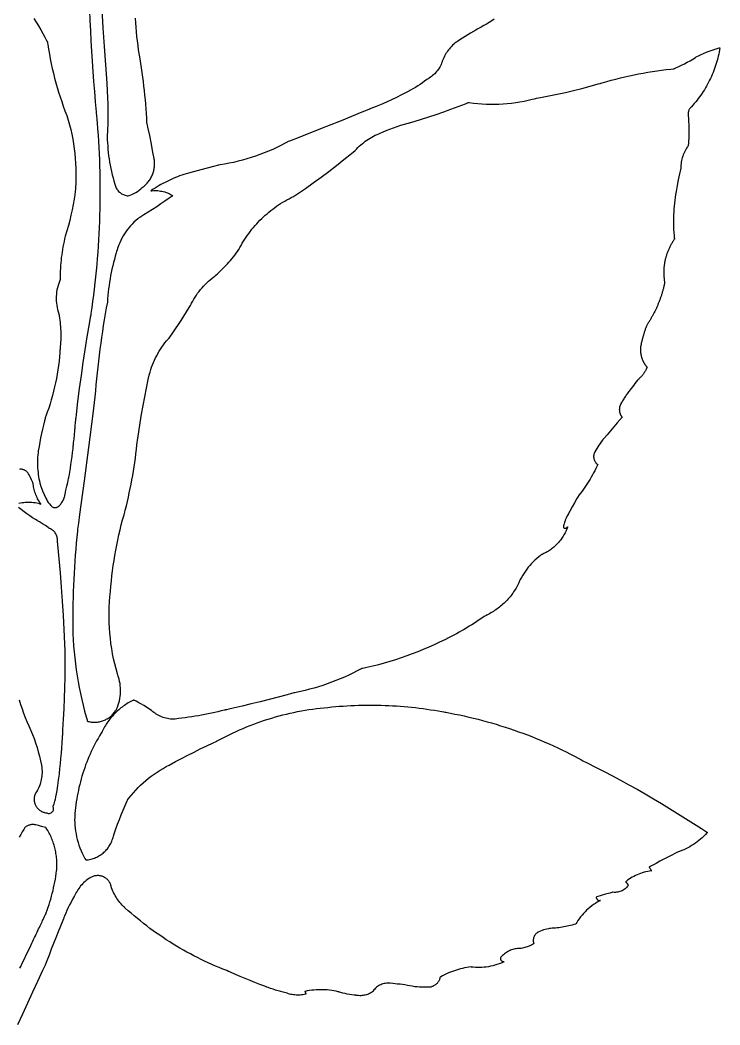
# Model space of a CAD drawing. Extents: x 0 to 908, y 0 to 337.
# Drawn here: x 346.86 to 376.97, y 244.62 to 287.85 of the extents above; entities that cross this region are included whole.
import ezdxf

# ---------------------------------------------------------------- set-up
doc = ezdxf.new("R2010")
doc.units = 0
doc.layers.add('_____1', color=18, linetype='CONTINUOUS')

msp = doc.modelspace()

# ---------------------------------------------------------------- linework, layer by layer
at = {"layer": '_____1'}
for points in [[(347.452, 287.919), (347.551, 287.76), (347.648, 287.6), (347.743, 287.437), (347.835, 287.274), (347.924, 287.109), (348.01, 286.942), (348.032, 286.9), (348.034, 286.895), (348.035, 286.894), (348.036, 286.891), (348.036, 286.885), (348.04, 286.859), (348.048, 286.806), (348.081, 286.597), (348.117, 286.389), (348.156, 286.181), (348.198, 285.974), (348.243, 285.768), (348.291, 285.562), (348.343, 285.358), (348.397, 285.153), (348.455, 284.95), (348.515, 284.748), (348.579, 284.547), (348.646, 284.346), (348.715, 284.147), (348.788, 283.948), (348.864, 283.751), (348.903, 283.652), (348.932, 283.551), (348.987, 283.348), (349.037, 283.143), (349.082, 282.937), (349.122, 282.731), (349.157, 282.523), (349.186, 282.315), (349.211, 282.107), (349.23, 281.898), (349.245, 281.688), (349.254, 281.478), (349.258, 281.268), (349.257, 281.057), (349.251, 280.847), (349.239, 280.637), (349.223, 280.427), (349.218, 280.374), (349.215, 280.348), (349.214, 280.335), (349.213, 280.329), (349.213, 280.325), (349.203, 280.267), (349.184, 280.152), (349.142, 279.921), (349.097, 279.691), (349.046, 279.462), (348.992, 279.234), (348.933, 279.007), (348.87, 278.781), (348.803, 278.557), (348.786, 278.501), (348.773, 278.444), (348.747, 278.329), (348.724, 278.215), (348.702, 278.1), (348.681, 277.985), (348.663, 277.869), (348.646, 277.754), (348.631, 277.638), (348.618, 277.522), (348.606, 277.405), (348.597, 277.289), (348.589, 277.172), (348.583, 277.055), (348.578, 276.939), (348.576, 276.822), (348.575, 276.705), (348.575, 276.675), (348.575, 276.668), (348.574, 276.662), (348.569, 276.651), (348.551, 276.606), (348.518, 276.517), (348.489, 276.426), (348.465, 276.334), (348.445, 276.241), (348.43, 276.147), (348.419, 276.054), (348.412, 275.959), (348.41, 275.865), (348.412, 275.77), (348.419, 275.676), (348.431, 275.582), (348.446, 275.488), (348.466, 275.395), (348.491, 275.303), (348.52, 275.212), (348.528, 275.189), (348.533, 275.166), (348.54, 275.12), (348.554, 275.027), (348.567, 274.934), (348.577, 274.841), (348.586, 274.748), (348.594, 274.655), (348.6, 274.561), (348.604, 274.468), (348.606, 274.374), (348.607, 274.281), (348.606, 274.187), (348.604, 274.094), (348.6, 274), (348.594, 273.907), (348.586, 273.813), (348.577, 273.72), (348.576, 273.708), (348.575, 273.703), (348.575, 273.699), (348.575, 273.693), (348.572, 273.646), (348.566, 273.552), (348.55, 273.364), (348.532, 273.177), (348.509, 272.99), (348.483, 272.804), (348.454, 272.618), (348.42, 272.433), (348.383, 272.248), (348.343, 272.065), (348.299, 271.882), (348.252, 271.7), (348.201, 271.519), (348.146, 271.339), (348.088, 271.16), (348.026, 270.982), (347.961, 270.805), (347.953, 270.783), (347.951, 270.778), (347.95, 270.775), (347.949, 270.769), (347.943, 270.747), (347.931, 270.701), (347.908, 270.61), (347.862, 270.428), (347.82, 270.245), (347.779, 270.062), (347.741, 269.878), (347.705, 269.694), (347.671, 269.509), (347.64, 269.324), (347.628, 269.231), (347.619, 269.137), (347.612, 269.044), (347.608, 268.95), (347.605, 268.857), (347.605, 268.763), (347.608, 268.67), (347.612, 268.576), (347.619, 268.483), (347.628, 268.39), (347.639, 268.297), (347.652, 268.204), (347.668, 268.112), (347.686, 268.02), (347.706, 267.928), (347.728, 267.837), (347.729, 267.834), (347.73, 267.831), (347.732, 267.826), (347.735, 267.816), (347.743, 267.796), (347.758, 267.755), (347.821, 267.595), (347.889, 267.438), (347.963, 267.283), (348.001, 267.207), (348.023, 267.17), (348.069, 267.098), (348.121, 267.03), (348.176, 266.965), (348.206, 266.934), (348.223, 266.921), (348.241, 266.909), (348.259, 266.899), (348.278, 266.891), (348.298, 266.885), (348.318, 266.88), (348.338, 266.877), (348.358, 266.876), (348.379, 266.877), (348.399, 266.879), (348.419, 266.883), (348.439, 266.889), (348.458, 266.896), (348.477, 266.905), (348.495, 266.916), (348.504, 266.922), (348.509, 266.925), (348.511, 266.928), (348.515, 266.931), (348.547, 266.962), (348.577, 266.994), (348.605, 267.027), (348.631, 267.062), (348.656, 267.098), (348.679, 267.134), (348.7, 267.172), (348.72, 267.211), (348.737, 267.25), (348.753, 267.291), (348.766, 267.332), (348.778, 267.374), (348.788, 267.416), (348.795, 267.459), (348.807, 267.546), (348.83, 267.629), (348.873, 267.795), (348.911, 267.962), (348.944, 268.131), (348.952, 268.173), (348.956, 268.194), (348.957, 268.199), (348.957, 268.202), (348.958, 268.206), (348.962, 268.227), (348.991, 268.397), (349.019, 268.566), (349.046, 268.736), (349.07, 268.906), (349.093, 269.076), (349.114, 269.246), (349.134, 269.417), (349.143, 269.502), (349.147, 269.545), (349.148, 269.556), (349.149, 269.562), (349.15, 269.573), (349.159, 269.658), (349.177, 269.829), (349.21, 270.171), (349.214, 270.213), (349.216, 270.235), (349.216, 270.239), (349.217, 270.242), (349.217, 270.247), (349.221, 270.29), (349.229, 270.376), (349.245, 270.547), (349.246, 270.568), (349.247, 270.579), (349.247, 270.58), (349.248, 270.583), (349.248, 270.589), (349.249, 270.597), (349.25, 270.608), (349.253, 270.633), (349.258, 270.687), (349.26, 270.709), (349.261, 270.717), (349.261, 270.723), (349.262, 270.727), (349.262, 270.727), (349.262, 270.727), (349.262, 270.727), (349.262, 270.727), (349.262, 270.727), (349.262, 270.729), (349.263, 270.737), (349.279, 270.877), (349.346, 271.437), (349.417, 271.996), (349.493, 272.554), (349.573, 273.112), (349.659, 273.669), (349.748, 274.225), (349.842, 274.781), (349.891, 275.058), (349.904, 275.127), (349.91, 275.162), (349.911, 275.166), (349.911, 275.169), (349.912, 275.172), (349.914, 275.189), (349.919, 275.222), (349.957, 275.485), (349.993, 275.748), (350.027, 276.012), (350.06, 276.276), (350.09, 276.54), (350.118, 276.804), (350.145, 277.068), (350.169, 277.333), (350.191, 277.597), (350.212, 277.862), (350.23, 278.127), (350.247, 278.392), (350.261, 278.657), (350.274, 278.922), (350.284, 279.187), (350.293, 279.453), (350.299, 279.718), (350.304, 279.984), (350.307, 280.249), (350.307, 280.514), (350.306, 280.78), (350.303, 281.046), (350.298, 281.311), (350.291, 281.577), (350.281, 281.842), (350.27, 282.107), (350.257, 282.373), (350.242, 282.638), (350.225, 282.903), (350.206, 283.169), (350.185, 283.434), (350.174, 283.566), (350.171, 283.599), (350.169, 283.615), (350.168, 283.629), (350.163, 283.683), (350.144, 283.901), (350.106, 284.337), (350.07, 284.773), (350.036, 285.21), (350.004, 285.646), (349.974, 286.082), (349.946, 286.519), (349.919, 286.956), (349.895, 287.393), (349.872, 287.83), (349.851, 288.267)], [(350.367, 288.305), (350.417, 287.512), (350.471, 286.719), (350.526, 285.927), (350.584, 285.134), (350.587, 285.085), (350.589, 285.06), (350.59, 285.047), (350.59, 285.045), (350.591, 285.043), (350.591, 285.041), (350.593, 285.006), (350.597, 284.937), (350.605, 284.797), (350.617, 284.518), (350.626, 284.239), (350.63, 283.959), (350.631, 283.68), (350.627, 283.4), (350.619, 283.121), (350.607, 282.842), (350.607, 282.807), (350.607, 282.772), (350.61, 282.703), (350.616, 282.564), (350.625, 282.426), (350.637, 282.288), (350.651, 282.15), (350.668, 282.012), (350.687, 281.875), (350.709, 281.739), (350.733, 281.602), (350.76, 281.467), (350.79, 281.331), (350.822, 281.196), (350.856, 281.062), (350.893, 280.929), (350.933, 280.796), (350.975, 280.664), (350.978, 280.655), (350.979, 280.651), (350.98, 280.649), (350.982, 280.644), (350.987, 280.635), (350.997, 280.616), (351.019, 280.58), (351.043, 280.546), (351.069, 280.513), (351.097, 280.482), (351.127, 280.453), (351.159, 280.427), (351.192, 280.402), (351.226, 280.38), (351.263, 280.36), (351.3, 280.342), (351.339, 280.326), (351.378, 280.313), (351.419, 280.303), (351.461, 280.295), (351.503, 280.291), (351.546, 280.303), (351.588, 280.318), (351.671, 280.35), (351.752, 280.388), (351.83, 280.431), (351.905, 280.479), (351.978, 280.531), (352.047, 280.588), (352.08, 280.618), (352.096, 280.633), (352.104, 280.641), (352.108, 280.645), (352.11, 280.647), (352.114, 280.649), (352.152, 280.678), (352.19, 280.707), (352.226, 280.738), (352.26, 280.77), (352.294, 280.803), (352.326, 280.837), (352.356, 280.872), (352.385, 280.909), (352.413, 280.946), (352.439, 280.984), (352.464, 281.023), (352.487, 281.063), (352.508, 281.104), (352.528, 281.145), (352.547, 281.187), (352.564, 281.23), (352.579, 281.273), (352.593, 281.317), (352.605, 281.361), (352.615, 281.406), (352.624, 281.451), (352.631, 281.497), (352.637, 281.543), (352.641, 281.589), (352.643, 281.635), (352.643, 281.682), (352.641, 281.729), (352.638, 281.776), (352.633, 281.823), (352.626, 281.869), (352.607, 281.963), (352.575, 282.147), (352.508, 282.514), (352.435, 282.88), (352.356, 283.245), (352.335, 283.336), (352.325, 283.382), (352.32, 283.405), (352.318, 283.41), (352.318, 283.413), (352.317, 283.418), (352.316, 283.443), (352.306, 283.639), (352.294, 283.836), (352.28, 284.032), (352.265, 284.228), (352.248, 284.424), (352.229, 284.619), (352.209, 284.815), (352.187, 285.01), (352.164, 285.206), (352.139, 285.401), (352.113, 285.595), (352.084, 285.79), (352.055, 285.984), (352.023, 286.178), (351.958, 286.566), (351.932, 286.761), (351.909, 286.956), (351.887, 287.151), (351.868, 287.347), (351.851, 287.542), (351.836, 287.738), (351.823, 287.934)], [(367.256, 287.895), (367.147, 287.821), (367.035, 287.749), (366.922, 287.68), (366.808, 287.613), (366.693, 287.548), (366.576, 287.485), (366.517, 287.455), (366.459, 287.422), (366.231, 287.288), (366.005, 287.15), (365.783, 287.006), (365.673, 286.932), (365.619, 286.894), (365.567, 286.853), (365.516, 286.81), (365.468, 286.765), (365.421, 286.719), (365.376, 286.671), (365.333, 286.621), (365.291, 286.57), (365.252, 286.517), (365.214, 286.463), (365.179, 286.408), (365.145, 286.351), (365.114, 286.293), (365.084, 286.234), (365.057, 286.174), (365.032, 286.112), (365.02, 286.081), (365.01, 286.051), (364.99, 285.994), (364.967, 285.938), (364.941, 285.883), (364.913, 285.83), (364.882, 285.778), (364.85, 285.728), (364.814, 285.68), (364.777, 285.633), (364.737, 285.588), (364.696, 285.544), (364.652, 285.503), (364.606, 285.464), (364.559, 285.427), (364.509, 285.392), (364.458, 285.359), (364.432, 285.344), (364.408, 285.326), (364.36, 285.29), (364.264, 285.219), (364.166, 285.15), (364.067, 285.083), (363.966, 285.019), (363.864, 284.957), (363.76, 284.897), (363.655, 284.84), (363.629, 284.826), (363.625, 284.824), (363.618, 284.821), (363.605, 284.813), (363.579, 284.799), (363.474, 284.742), (363.262, 284.631), (363.048, 284.524), (362.833, 284.42), (362.615, 284.321), (362.396, 284.224), (362.176, 284.132), (361.954, 284.043), (361.926, 284.033), (361.912, 284.027), (361.905, 284.024), (361.902, 284.023), (361.9, 284.022), (361.897, 284.021), (361.786, 283.976), (361.565, 283.884), (360.678, 283.523), (359.789, 283.167), (358.897, 282.816), (358.45, 282.643), (358.395, 282.622), (358.367, 282.611), (358.353, 282.605), (358.342, 282.6), (358.256, 282.552), (358.08, 282.461), (357.903, 282.373), (357.725, 282.29), (357.544, 282.211), (357.362, 282.136), (357.178, 282.065), (356.992, 281.999), (356.805, 281.936), (356.617, 281.878), (356.428, 281.825), (356.237, 281.775), (356.045, 281.73), (355.852, 281.69), (355.658, 281.653), (355.463, 281.621), (355.414, 281.614), (355.39, 281.611), (355.378, 281.608), (355.331, 281.595), (355.235, 281.571), (354.855, 281.471), (354.475, 281.367), (354.096, 281.261), (353.907, 281.207), (353.86, 281.192), (353.814, 281.176), (353.721, 281.143), (353.629, 281.109), (353.538, 281.073), (353.447, 281.035), (353.358, 280.996), (353.268, 280.955), (353.18, 280.912), (353.092, 280.868), (353.005, 280.823), (352.919, 280.776), (352.834, 280.727), (352.75, 280.677), (352.666, 280.625), (352.584, 280.572), (352.502, 280.517), (352.492, 280.511), (352.487, 280.507), (352.484, 280.505), (352.483, 280.504), (352.483, 280.504), (352.498, 280.506), (352.529, 280.509), (352.591, 280.514), (352.653, 280.516), (352.715, 280.515), (352.777, 280.512), (352.838, 280.506), (352.899, 280.497), (352.96, 280.486), (353.02, 280.472), (353.079, 280.456), (353.138, 280.437), (353.196, 280.415), (353.253, 280.391), (353.309, 280.365), (353.364, 280.336), (353.418, 280.304), (353.424, 280.3), (353.426, 280.299), (353.427, 280.299), (353.426, 280.298), (353.421, 280.294), (353.399, 280.278), (353.355, 280.246), (353.268, 280.184), (353.091, 280.06), (352.913, 279.938), (352.734, 279.819), (352.553, 279.701), (352.371, 279.586), (352.187, 279.473), (352.002, 279.362), (351.98, 279.347), (351.958, 279.33), (351.916, 279.296), (351.833, 279.226), (351.753, 279.153), (351.676, 279.077), (351.603, 278.998), (351.533, 278.916), (351.466, 278.832), (351.403, 278.744), (351.343, 278.655), (351.287, 278.563), (351.235, 278.469), (351.187, 278.372), (351.142, 278.274), (351.101, 278.174), (351.064, 278.072), (351.032, 277.968), (351.03, 277.961), (351.027, 277.953), (351.022, 277.935), (351.011, 277.901), (350.99, 277.832), (350.95, 277.694), (350.912, 277.556), (350.876, 277.417), (350.843, 277.277), (350.811, 277.137), (350.781, 276.997), (350.754, 276.856), (350.729, 276.715), (350.705, 276.573), (350.684, 276.431), (350.665, 276.289), (350.648, 276.147), (350.634, 276.004), (350.621, 275.861), (350.611, 275.717), (350.565, 275.464), (350.521, 275.211), (350.479, 274.958), (350.438, 274.704), (350.399, 274.451), (350.361, 274.197), (350.326, 273.943), (350.291, 273.689), (350.259, 273.434), (350.228, 273.179), (350.199, 272.924), (350.171, 272.669), (350.145, 272.414), (350.121, 272.158), (350.098, 271.903), (350.087, 271.775), (350.082, 271.711), (350.08, 271.679), (350.078, 271.662), (350.075, 271.639), (349.985, 270.915), (349.8, 269.467), (349.611, 268.02), (349.417, 266.573), (349.368, 266.211), (349.344, 266.03), (349.331, 265.94), (349.325, 265.896), (349.322, 265.863), (349.297, 265.604), (349.273, 265.345), (349.251, 265.086), (349.231, 264.826), (349.213, 264.566), (349.196, 264.307), (349.181, 264.047), (349.168, 263.787), (349.156, 263.527), (349.146, 263.267), (349.138, 263.007), (349.132, 262.746), (349.127, 262.486), (349.124, 262.226), (349.123, 261.966), (349.125, 261.705), (349.132, 261.446), (349.145, 261.186), (349.161, 260.927), (349.182, 260.669), (349.208, 260.411), (349.238, 260.153), (349.272, 259.896), (349.31, 259.64), (349.353, 259.384), (349.4, 259.129), (349.451, 258.875), (349.507, 258.622), (349.567, 258.37), (349.631, 258.118), (349.7, 257.868), (349.736, 257.743), (349.745, 257.712), (349.75, 257.696), (349.752, 257.688), (349.753, 257.684), (349.754, 257.682), (349.777, 257.676), (349.822, 257.665), (349.868, 257.656), (349.913, 257.649), (349.959, 257.644), (350.004, 257.641), (350.05, 257.64), (350.095, 257.64), (350.14, 257.643), (350.184, 257.647), (350.229, 257.654), (350.273, 257.662), (350.316, 257.671), (350.359, 257.683), (350.402, 257.696), (350.444, 257.711), (350.485, 257.728), (350.526, 257.746), (350.565, 257.766), (350.604, 257.788), (350.642, 257.811), (350.68, 257.836), (350.716, 257.862), (350.751, 257.89), (350.785, 257.92), (350.818, 257.95), (350.85, 257.983), (350.88, 258.017), (350.91, 258.052), (350.938, 258.089), (350.964, 258.127), (350.989, 258.166), (351.001, 258.187), (351.01, 258.208), (351.047, 258.295), (351.079, 258.384), (351.107, 258.474), (351.13, 258.564), (351.149, 258.656), (351.163, 258.748), (351.173, 258.841), (351.178, 258.934), (351.18, 259.027), (351.176, 259.12), (351.168, 259.213), (351.156, 259.306), (351.139, 259.398), (351.117, 259.49), (351.091, 259.581), (351.077, 259.626), (351.073, 259.638), (351.065, 259.665), (351.048, 259.718), (350.988, 259.934), (350.932, 260.152), (350.883, 260.37), (350.838, 260.59), (350.8, 260.81), (350.767, 261.031), (350.74, 261.253), (350.718, 261.476), (350.702, 261.699), (350.691, 261.922), (350.687, 262.146), (350.687, 262.37), (350.694, 262.594), (350.706, 262.818), (350.724, 263.041), (350.735, 263.153), (350.744, 263.265), (350.763, 263.488), (350.784, 263.711), (350.809, 263.933), (350.836, 264.155), (350.866, 264.377), (350.899, 264.598), (350.936, 264.819), (350.975, 265.039), (351.017, 265.259), (351.061, 265.478), (351.109, 265.697), (351.16, 265.915), (351.213, 266.132), (351.27, 266.349), (351.329, 266.565), (351.36, 266.672), (351.383, 266.764), (351.43, 266.949), (351.474, 267.134), (351.516, 267.32), (351.557, 267.506), (351.596, 267.692), (351.633, 267.879), (351.668, 268.066), (351.702, 268.254), (351.733, 268.441), (351.763, 268.63), (351.791, 268.818), (351.817, 269.006), (351.841, 269.195), (351.863, 269.384), (351.884, 269.574), (351.894, 269.669), (351.907, 269.763), (351.96, 270.14), (352.018, 270.516), (352.08, 270.891), (352.147, 271.266), (352.218, 271.64), (352.293, 272.013), (352.373, 272.385), (352.414, 272.571), (352.425, 272.617), (352.43, 272.64), (352.434, 272.653), (352.448, 272.706), (352.481, 272.81), (352.516, 272.914), (352.554, 273.016), (352.595, 273.117), (352.639, 273.217), (352.686, 273.315), (352.736, 273.412), (352.788, 273.507), (352.843, 273.601), (352.901, 273.693), (352.962, 273.784), (353.025, 273.872), (353.091, 273.959), (353.16, 274.044), (353.231, 274.128), (353.249, 274.148), (353.266, 274.17), (353.298, 274.213), (353.425, 274.39), (353.549, 274.568), (353.671, 274.748), (353.791, 274.929), (353.908, 275.112), (354.022, 275.297), (354.134, 275.483), (354.189, 275.577), (354.203, 275.6), (354.214, 275.623), (354.236, 275.668), (354.283, 275.757), (354.333, 275.844), (354.385, 275.93), (354.44, 276.014), (354.497, 276.096), (354.557, 276.176), (354.62, 276.255), (354.684, 276.331), (354.751, 276.405), (354.821, 276.478), (354.892, 276.548), (354.966, 276.616), (355.042, 276.681), (355.12, 276.745), (355.2, 276.806), (355.239, 276.837), (355.277, 276.87), (355.352, 276.936), (355.425, 277.003), (355.498, 277.072), (355.569, 277.142), (355.639, 277.213), (355.707, 277.285), (355.775, 277.358), (355.841, 277.432), (355.907, 277.508), (355.971, 277.584), (356.033, 277.662), (356.095, 277.74), (356.155, 277.82), (356.213, 277.901), (356.271, 277.982), (356.278, 277.993), (356.29, 278.016), (356.315, 278.063), (356.366, 278.155), (356.418, 278.246), (356.472, 278.336), (356.528, 278.424), (356.586, 278.512), (356.645, 278.598), (356.706, 278.682), (356.769, 278.766), (356.834, 278.848), (356.9, 278.928), (356.967, 279.008), (357.036, 279.085), (357.107, 279.162), (357.179, 279.236), (357.253, 279.31), (357.329, 279.382), (357.405, 279.452), (357.483, 279.521), (357.563, 279.588), (357.644, 279.653), (357.726, 279.717), (357.81, 279.78), (357.895, 279.84), (357.981, 279.899), (358.068, 279.956), (358.157, 280.012), (358.247, 280.065), (358.338, 280.117), (358.431, 280.167), (358.524, 280.215), (358.619, 280.262), (358.63, 280.267), (358.641, 280.274), (358.663, 280.289), (358.706, 280.317), (358.792, 280.375), (359.134, 280.609), (359.473, 280.847), (359.808, 281.09), (360.14, 281.338), (360.468, 281.591), (360.793, 281.848), (361.114, 282.11), (361.272, 282.243), (361.33, 282.304), (361.389, 282.364), (361.45, 282.422), (361.513, 282.478), (361.577, 282.532), (361.643, 282.584), (361.71, 282.635), (361.778, 282.683), (361.848, 282.729), (361.92, 282.773), (361.992, 282.815), (362.066, 282.855), (362.141, 282.893), (362.217, 282.929), (362.294, 282.963), (362.373, 282.994), (362.449, 283.029), (362.603, 283.095), (362.759, 283.157), (362.916, 283.216), (363.074, 283.272), (363.234, 283.323), (363.395, 283.372), (363.556, 283.417), (363.597, 283.427), (363.617, 283.432), (363.628, 283.435), (363.648, 283.441), (363.808, 283.488), (364.129, 283.586), (364.448, 283.688), (364.765, 283.793), (365.082, 283.902), (365.397, 284.016), (365.71, 284.133), (366.023, 284.254), (366.101, 284.284), (366.139, 284.3), (366.149, 284.304), (366.161, 284.302), (366.183, 284.299), (366.365, 284.275), (366.546, 284.257), (366.728, 284.243), (366.91, 284.234), (367.092, 284.229), (367.274, 284.23), (367.456, 284.235), (367.638, 284.245), (367.82, 284.26), (368.001, 284.279), (368.181, 284.303), (368.361, 284.332), (368.54, 284.365), (368.719, 284.404), (368.896, 284.447), (368.985, 284.47), (369.029, 284.482), (369.074, 284.49), (369.252, 284.522), (369.609, 284.59), (369.965, 284.662), (370.32, 284.74), (370.674, 284.823), (371.026, 284.911), (371.378, 285.004), (371.728, 285.102), (371.815, 285.127), (371.837, 285.133), (371.86, 285.14), (371.908, 285.155), (372.101, 285.211), (372.295, 285.264), (372.489, 285.316), (372.684, 285.365), (372.879, 285.411), (373.075, 285.456), (373.271, 285.497), (373.468, 285.537), (373.666, 285.574), (373.864, 285.608), (374.062, 285.64), (374.261, 285.67), (374.46, 285.697), (374.659, 285.722), (374.859, 285.744), (374.959, 285.754), (374.984, 285.757), (374.992, 285.76), (375.007, 285.767), (375.07, 285.794), (375.195, 285.851), (375.319, 285.911), (375.442, 285.973), (375.563, 286.037), (375.683, 286.104), (375.802, 286.173), (375.919, 286.245), (375.948, 286.263), (375.978, 286.28), (376.039, 286.312), (376.161, 286.373), (376.286, 286.43), (376.412, 286.483), (376.541, 286.532), (376.67, 286.576), (376.801, 286.616), (376.934, 286.652), (376.967, 286.66), (376.952, 286.568), (376.935, 286.477), (376.916, 286.386), (376.896, 286.296), (376.874, 286.206), (376.85, 286.117), (376.825, 286.028), (376.797, 285.94), (376.769, 285.853), (376.738, 285.766), (376.706, 285.68), (376.673, 285.594), (376.638, 285.509), (376.601, 285.425), (376.562, 285.341), (376.522, 285.259), (376.481, 285.177), (376.438, 285.095), (376.393, 285.015), (376.347, 284.936), (376.299, 284.857), (376.25, 284.779), (376.199, 284.702), (376.147, 284.626), (376.094, 284.551), (376.038, 284.477), (375.982, 284.404), (375.924, 284.332), (375.864, 284.262), (375.804, 284.192), (375.741, 284.123), (375.71, 284.089), (375.694, 284.072), (375.686, 284.064), (375.685, 284.063), (375.677, 284.052), (375.662, 284.03), (375.648, 284.007), (375.636, 283.983), (375.625, 283.959), (375.616, 283.934), (375.609, 283.909), (375.603, 283.883), (375.599, 283.857), (375.596, 283.831), (375.595, 283.805), (375.596, 283.778), (375.598, 283.752), (375.602, 283.726), (375.608, 283.7), (375.615, 283.674), (375.618, 283.661), (375.618, 283.648), (375.618, 283.622), (375.618, 283.57), (375.62, 283.467), (375.623, 283.364), (375.629, 283.261), (375.629, 283.255), (375.63, 283.25), (375.63, 283.244), (375.631, 283.218), (375.633, 283.167), (375.635, 283.064), (375.635, 282.962), (375.633, 282.859), (375.628, 282.756), (375.622, 282.654), (375.614, 282.552), (375.603, 282.45), (375.602, 282.437), (375.592, 282.424), (375.573, 282.397), (375.536, 282.343), (375.502, 282.288), (375.47, 282.231), (375.44, 282.173), (375.413, 282.114), (375.389, 282.054), (375.367, 281.993), (375.347, 281.931), (375.331, 281.868), (375.316, 281.805), (375.305, 281.741), (375.296, 281.676), (375.29, 281.611), (375.286, 281.546), (375.285, 281.481), (375.285, 281.464), (375.281, 281.449), (375.273, 281.418), (375.259, 281.355), (375.23, 281.23), (375.176, 280.979), (375.127, 280.727), (375.082, 280.474), (375.061, 280.349), (375.042, 280.224), (375.025, 280.099), (375.011, 279.973), (374.998, 279.847), (374.988, 279.721), (374.98, 279.595), (374.974, 279.469), (374.97, 279.343), (374.968, 279.216), (374.969, 279.09), (374.972, 278.963), (374.977, 278.837), (374.984, 278.711), (374.993, 278.584), (375.004, 278.458)], [(375.032, 278.452), (375.011, 278.423), (374.99, 278.394), (374.97, 278.364), (374.95, 278.335), (374.931, 278.305), (374.912, 278.274), (374.894, 278.244), (374.876, 278.213), (374.859, 278.182), (374.842, 278.151), (374.826, 278.12), (374.81, 278.088), (374.794, 278.057), (374.779, 278.025), (374.764, 277.993), (374.75, 277.96), (374.737, 277.928), (374.723, 277.895), (374.711, 277.862), (374.698, 277.829), (374.687, 277.796), (374.675, 277.763), (374.665, 277.729), (374.654, 277.696), (374.645, 277.662), (374.635, 277.628), (374.626, 277.594), (374.618, 277.56), (374.61, 277.526), (374.603, 277.492), (374.596, 277.457), (374.589, 277.423), (374.583, 277.388), (374.578, 277.353), (374.573, 277.318), (374.568, 277.284), (374.564, 277.249), (374.561, 277.214), (374.558, 277.179), (374.556, 277.143), (374.554, 277.108), (374.552, 277.073), (374.551, 277.038), (374.551, 277.002), (374.551, 276.967), (374.551, 276.932), (374.552, 276.896), (374.554, 276.861), (374.556, 276.826), (374.559, 276.79), (374.562, 276.755), (374.565, 276.719), (374.569, 276.684), (374.574, 276.649), (374.579, 276.613), (374.585, 276.578), (374.588, 276.56), (374.589, 276.551), (374.59, 276.547), (374.59, 276.546), (374.59, 276.546), (374.59, 276.545), (374.59, 276.543), (374.582, 276.509), (374.575, 276.475), (374.567, 276.441), (374.559, 276.408), (374.551, 276.374), (374.543, 276.34), (374.534, 276.307), (374.526, 276.273), (374.517, 276.24), (374.507, 276.207), (374.498, 276.174), (374.488, 276.14), (374.478, 276.107), (374.468, 276.074), (374.458, 276.041), (374.447, 276.008), (374.436, 275.976), (374.425, 275.943), (374.414, 275.91), (374.403, 275.878), (374.391, 275.845), (374.379, 275.813), (374.367, 275.781), (374.355, 275.748), (374.342, 275.716), (374.329, 275.684), (374.316, 275.652), (374.303, 275.62), (374.29, 275.589), (374.276, 275.557), (374.262, 275.525), (374.248, 275.494), (374.234, 275.462), (374.22, 275.431), (374.205, 275.4), (374.19, 275.369), (374.175, 275.338), (374.16, 275.307), (374.144, 275.276), (374.128, 275.245), (374.113, 275.215), (374.096, 275.184), (374.08, 275.154), (374.063, 275.123), (374.047, 275.093), (374.03, 275.063), (374.013, 275.033), (373.995, 275.003), (373.978, 274.973), (373.96, 274.944), (373.942, 274.914), (373.924, 274.885), (373.905, 274.856), (373.887, 274.826), (373.868, 274.797), (373.849, 274.768), (373.839, 274.754), (373.834, 274.747), (373.834, 274.746), (373.834, 274.745), (373.833, 274.744), (373.832, 274.742), (373.819, 274.711), (373.807, 274.679), (373.794, 274.647), (373.782, 274.614), (373.77, 274.582), (373.758, 274.55), (373.747, 274.518), (373.736, 274.485), (373.725, 274.453), (373.714, 274.42), (373.703, 274.387), (373.693, 274.355), (373.683, 274.322), (373.673, 274.289), (373.663, 274.256), (373.654, 274.223), (373.644, 274.19), (373.635, 274.157), (373.627, 274.124), (373.618, 274.091), (373.61, 274.057), (373.602, 274.024), (373.594, 273.99), (373.586, 273.957), (373.579, 273.923), (373.572, 273.89), (373.565, 273.856), (373.558, 273.822), (373.556, 273.814), (373.556, 273.81), (373.555, 273.805), (373.553, 273.788), (373.552, 273.771), (373.55, 273.754), (373.549, 273.737), (373.548, 273.72), (373.548, 273.703), (373.548, 273.686), (373.547, 273.669), (373.548, 273.652), (373.548, 273.635), (373.549, 273.618), (373.55, 273.601), (373.551, 273.584), (373.552, 273.567), (373.554, 273.55), (373.556, 273.533), (373.558, 273.517), (373.56, 273.5), (373.563, 273.483), (373.566, 273.467), (373.569, 273.45), (373.573, 273.433), (373.576, 273.417), (373.58, 273.401), (373.584, 273.384), (373.589, 273.368), (373.593, 273.352), (373.598, 273.336), (373.603, 273.32), (373.608, 273.304), (373.614, 273.288), (373.62, 273.272), (373.626, 273.256), (373.632, 273.24), (373.639, 273.225), (373.645, 273.209), (373.652, 273.194), (373.659, 273.179), (373.667, 273.164), (373.674, 273.149), (373.682, 273.134), (373.69, 273.119), (373.699, 273.104), (373.707, 273.089), (373.716, 273.075), (373.725, 273.06), (373.734, 273.046), (373.744, 273.032), (373.753, 273.018), (373.763, 273.004), (373.773, 272.99), (373.784, 272.977), (373.794, 272.963), (373.805, 272.95), (373.816, 272.936), (373.827, 272.923), (373.833, 272.917), (373.833, 272.916), (373.833, 272.915), (373.833, 272.914), (373.831, 272.911), (373.823, 272.89), (373.813, 272.869), (373.804, 272.848), (373.794, 272.827), (373.784, 272.806), (373.773, 272.786), (373.762, 272.765), (373.751, 272.745), (373.739, 272.725), (373.727, 272.706), (373.715, 272.686), (373.702, 272.667), (373.689, 272.648), (373.675, 272.629), (373.662, 272.611), (373.648, 272.592), (373.633, 272.574), (373.619, 272.557), (373.604, 272.539), (373.589, 272.522), (373.573, 272.505), (373.557, 272.488), (373.541, 272.472), (373.525, 272.455), (373.508, 272.439), (373.491, 272.424), (373.473, 272.408), (373.456, 272.393), (373.453, 272.391), (373.452, 272.391), (373.451, 272.39), (373.448, 272.385), (373.441, 272.376), (373.426, 272.358), (373.37, 272.286), (373.313, 272.214), (373.257, 272.142), (373.201, 272.07), (373.145, 271.997), (373.089, 271.924), (373.062, 271.888), (373.048, 271.87), (373.034, 271.851), (373.007, 271.814), (372.981, 271.777), (372.955, 271.739), (372.929, 271.701), (372.903, 271.664), (372.878, 271.625), (372.853, 271.587), (372.828, 271.548), (372.804, 271.51), (372.78, 271.471), (372.756, 271.431), (372.733, 271.392), (372.71, 271.352), (372.699, 271.333), (372.698, 271.331), (372.698, 271.331), (372.697, 271.33), (372.697, 271.33), (372.697, 271.329), (372.695, 271.327), (372.693, 271.322), (372.689, 271.313), (372.684, 271.303), (372.68, 271.294), (372.676, 271.284), (372.672, 271.274), (372.669, 271.265), (372.666, 271.255), (372.662, 271.245), (372.66, 271.235), (372.657, 271.225), (372.654, 271.216), (372.652, 271.206), (372.65, 271.196), (372.648, 271.186), (372.646, 271.176), (372.645, 271.166), (372.643, 271.156), (372.642, 271.146), (372.641, 271.135), (372.64, 271.125), (372.64, 271.115), (372.64, 271.105), (372.639, 271.095), (372.639, 271.085), (372.64, 271.075), (372.64, 271.065), (372.641, 271.055), (372.642, 271.045), (372.643, 271.035), (372.644, 271.025), (372.645, 271.015), (372.647, 271.005), (372.649, 270.995), (372.651, 270.985), (372.653, 270.975), (372.655, 270.965), (372.658, 270.955), (372.661, 270.946), (372.664, 270.936), (372.667, 270.926), (372.67, 270.917), (372.674, 270.907), (372.678, 270.898), (372.681, 270.888), (372.686, 270.879), (372.69, 270.87), (372.694, 270.86), (372.699, 270.851), (372.704, 270.842), (372.709, 270.833), (372.714, 270.824), (372.72, 270.816), (372.726, 270.807), (372.731, 270.798), (372.737, 270.79), (372.744, 270.781)], [(372.776, 270.775), (372.553, 270.522), (372.331, 270.268), (372.11, 270.013), (372.001, 269.884), (371.946, 269.82), (371.932, 269.804), (371.926, 269.796), (371.923, 269.793), (371.922, 269.791), (371.909, 269.774), (371.859, 269.706), (371.81, 269.637), (371.763, 269.567), (371.718, 269.496), (371.674, 269.425), (371.631, 269.352), (371.59, 269.278), (371.571, 269.241), (371.556, 269.204), (371.545, 269.167), (371.538, 269.129), (371.534, 269.091), (371.534, 269.053), (371.536, 269.016), (371.543, 268.978), (371.552, 268.942), (371.565, 268.907), (371.581, 268.872), (371.6, 268.84), (371.622, 268.809), (371.647, 268.779), (371.675, 268.752), (371.706, 268.727), (371.71, 268.725), (371.712, 268.723), (371.71, 268.718), (371.699, 268.694), (371.677, 268.648), (371.631, 268.555), (371.584, 268.462), (371.535, 268.371), (371.485, 268.28), (371.434, 268.19), (371.381, 268.101), (371.327, 268.013), (371.272, 267.925), (371.215, 267.839), (371.157, 267.753), (371.098, 267.668), (371.038, 267.584), (370.976, 267.501), (370.913, 267.419), (370.881, 267.378), (370.877, 267.373), (370.875, 267.37), (370.874, 267.369), (370.871, 267.363), (370.864, 267.352), (370.811, 267.263), (370.708, 267.084), (370.606, 266.904), (370.507, 266.723), (370.482, 266.678), (370.47, 266.655), (370.447, 266.609), (370.401, 266.516), (370.357, 266.423), (370.314, 266.329), (370.311, 266.323), (370.31, 266.32), (370.309, 266.318), (370.307, 266.312), (370.302, 266.3), (370.292, 266.276), (370.275, 266.228), (370.259, 266.179), (370.251, 266.154), (370.248, 266.141), (370.246, 266.135), (370.245, 266.132), (370.245, 266.132), (370.245, 266.13), (370.245, 266.126), (370.244, 266.121), (370.244, 266.114), (370.242, 266.096), (370.241, 266.077), (370.24, 266.059), (370.239, 266.044), (370.238, 266.039), (370.238, 266.035), (370.238, 266.033), (370.238, 266.033), (370.24, 266.03), (370.244, 266.024), (370.255, 266.01), (370.26, 266.004), (370.264, 265.998), (370.266, 265.996), (370.266, 265.996), (370.268, 265.995), (370.271, 265.994), (370.282, 265.991), (370.304, 265.988), (370.326, 265.989), (370.348, 265.993), (370.368, 266.001), (370.387, 266.013), (370.404, 266.028), (370.411, 266.037), (370.414, 266.042), (370.416, 266.044), (370.417, 266.045), (370.417, 266.046), (370.417, 266.046), (370.418, 266.046), (370.417, 266.045), (370.398, 265.993), (370.377, 265.942), (370.356, 265.892), (370.333, 265.842), (370.308, 265.794), (370.283, 265.746), (370.256, 265.698), (370.228, 265.652), (370.199, 265.606), (370.168, 265.561), (370.137, 265.517), (370.104, 265.474), (370.07, 265.432), (370.035, 265.391), (369.999, 265.351), (369.962, 265.311), (369.924, 265.273), (369.885, 265.236), (369.845, 265.2), (369.804, 265.164), (369.762, 265.13), (369.719, 265.097), (369.676, 265.065), (369.631, 265.034), (369.585, 265.005), (369.539, 264.976), (369.492, 264.949), (369.443, 264.923), (369.395, 264.898), (369.345, 264.875), (369.32, 264.864), (369.307, 264.858), (369.296, 264.851), (369.254, 264.819), (369.17, 264.754), (369.089, 264.687), (369.011, 264.616), (368.935, 264.543), (368.862, 264.468), (368.791, 264.39), (368.723, 264.309), (368.659, 264.226), (368.597, 264.141), (368.538, 264.054), (368.482, 263.965), (368.429, 263.874), (368.38, 263.781), (368.333, 263.686), (368.311, 263.637), (368.301, 263.613), (368.287, 263.584), (368.258, 263.526), (368.227, 263.469), (368.195, 263.413), (368.163, 263.357), (368.128, 263.302), (368.093, 263.248), (368.056, 263.195), (368.019, 263.143), (367.98, 263.092), (367.94, 263.041), (367.899, 262.992), (367.857, 262.943), (367.814, 262.896), (367.77, 262.849), (367.724, 262.804), (367.678, 262.759), (367.631, 262.716), (367.583, 262.673), (367.534, 262.632), (367.483, 262.592), (367.432, 262.553), (367.381, 262.515), (367.328, 262.478), (367.274, 262.442), (367.22, 262.408), (367.164, 262.374), (367.108, 262.342), (367.051, 262.311), (366.993, 262.282), (366.935, 262.253), (366.92, 262.246), (366.913, 262.243), (366.906, 262.238), (366.88, 262.22), (366.828, 262.183), (366.722, 262.111), (366.616, 262.04), (366.51, 261.97), (366.402, 261.902), (366.294, 261.834), (366.185, 261.767), (366.076, 261.701), (365.966, 261.637), (365.855, 261.574), (365.743, 261.511), (365.631, 261.45), (365.519, 261.39), (365.406, 261.331), (365.292, 261.273), (365.235, 261.245), (365.227, 261.241), (365.226, 261.24), (365.222, 261.239), (365.215, 261.235), (365.187, 261.221), (365.13, 261.192), (364.901, 261.079), (364.67, 260.97), (364.438, 260.866), (364.203, 260.766), (363.968, 260.669), (363.73, 260.577), (363.491, 260.49), (363.25, 260.406), (363.008, 260.326), (362.765, 260.251), (362.52, 260.18), (362.274, 260.114), (362.027, 260.051), (361.779, 259.993), (361.654, 259.966), (361.592, 259.952), (361.561, 259.946), (361.545, 259.943), (361.537, 259.941), (361.531, 259.938), (361.355, 259.845), (361.177, 259.754), (360.997, 259.668), (360.815, 259.585), (360.633, 259.506), (360.448, 259.431), (360.262, 259.359), (360.075, 259.291), (359.887, 259.226), (359.697, 259.166), (359.506, 259.109), (359.313, 259.056), (359.12, 259.007), (358.926, 258.962), (358.731, 258.921), (358.682, 258.911), (358.657, 258.906), (358.633, 258.9), (358.537, 258.874), (358.345, 258.822), (357.96, 258.72), (357.575, 258.621), (357.189, 258.523), (356.802, 258.429), (356.415, 258.336), (356.027, 258.246), (355.833, 258.202), (355.736, 258.18), (355.688, 258.169), (355.682, 258.167), (355.678, 258.166), (355.669, 258.164), (355.651, 258.16), (355.512, 258.126), (355.372, 258.093), (355.232, 258.062), (355.091, 258.032), (354.951, 258.002), (354.81, 257.974), (354.669, 257.948), (354.527, 257.922), (354.386, 257.898), (354.244, 257.875), (354.102, 257.853), (353.96, 257.832), (353.817, 257.812), (353.675, 257.794), (353.532, 257.777), (353.514, 257.775), (353.51, 257.774), (353.506, 257.774), (353.502, 257.774), (353.486, 257.773), (353.453, 257.773), (353.388, 257.774), (353.323, 257.778), (353.258, 257.786), (353.194, 257.797), (353.131, 257.81), (353.069, 257.827), (353.007, 257.847), (352.947, 257.869), (352.887, 257.895), (352.829, 257.923), (352.772, 257.954), (352.716, 257.988), (352.663, 258.024), (352.61, 258.064), (352.559, 258.104), (352.508, 258.142), (352.403, 258.216), (352.296, 258.287), (352.188, 258.355), (352.077, 258.42), (351.965, 258.482), (351.851, 258.54), (351.794, 258.569), (351.765, 258.582), (351.75, 258.589), (351.743, 258.593), (351.739, 258.594), (351.737, 258.595), (351.734, 258.594), (351.676, 258.565), (351.62, 258.535), (351.564, 258.504), (351.509, 258.471), (351.455, 258.438), (351.401, 258.403), (351.349, 258.367), (351.297, 258.331), (351.246, 258.293), (351.196, 258.254), (351.147, 258.214), (351.099, 258.173), (351.051, 258.131), (351.005, 258.088), (350.959, 258.043), (350.915, 257.998), (350.871, 257.952), (350.829, 257.905), (350.788, 257.858), (350.747, 257.809), (350.708, 257.759), (350.669, 257.709), (350.632, 257.657), (350.596, 257.605), (350.561, 257.552), (350.527, 257.498), (350.494, 257.443), (350.463, 257.388), (350.432, 257.331), (350.403, 257.274), (350.389, 257.246), (350.382, 257.231), (350.373, 257.218), (350.34, 257.164), (350.274, 257.056), (350.21, 256.947), (350.148, 256.837), (350.088, 256.725), (350.03, 256.613), (349.974, 256.5), (349.92, 256.386), (349.868, 256.271), (349.817, 256.155), (349.769, 256.038), (349.723, 255.921), (349.678, 255.803), (349.636, 255.683), (349.595, 255.564), (349.557, 255.443), (349.52, 255.322), (349.485, 255.201), (349.452, 255.079), (349.421, 254.956), (349.391, 254.834), (349.364, 254.71), (349.339, 254.587), (349.316, 254.463), (349.294, 254.338), (349.275, 254.214), (349.258, 254.089), (349.242, 253.963), (349.229, 253.838), (349.218, 253.712), (349.208, 253.586), (349.206, 253.523), (349.205, 253.459), (349.208, 253.333), (349.215, 253.207), (349.226, 253.082), (349.242, 252.957), (349.263, 252.834), (349.288, 252.711), (349.318, 252.589), (349.352, 252.468), (349.391, 252.349), (349.434, 252.231), (349.481, 252.114), (349.533, 252), (349.589, 251.887), (349.649, 251.776), (349.681, 251.721), (349.685, 251.714), (349.692, 251.714), (349.706, 251.716), (349.734, 251.718), (349.789, 251.725), (349.844, 251.735), (349.898, 251.747), (349.951, 251.76), (350.003, 251.776), (350.055, 251.795), (350.105, 251.815), (350.154, 251.837), (350.203, 251.861), (350.25, 251.887), (350.296, 251.915), (350.34, 251.945), (350.384, 251.976), (350.426, 252.01), (350.467, 252.045), (350.506, 252.081), (350.543, 252.119), (350.58, 252.159), (350.614, 252.2), (350.647, 252.243), (350.678, 252.287), (350.707, 252.333), (350.735, 252.379), (350.76, 252.427), (350.784, 252.477), (350.806, 252.527), (350.825, 252.579), (350.843, 252.631), (350.858, 252.685), (350.872, 252.74), (350.907, 252.843), (350.979, 253.048), (351.053, 253.252), (351.131, 253.456), (351.21, 253.658), (351.293, 253.86), (351.377, 254.06), (351.465, 254.259), (351.476, 254.284), (351.482, 254.297), (351.494, 254.312), (351.539, 254.372), (351.633, 254.491), (351.731, 254.606), (351.832, 254.719), (351.936, 254.828), (352.043, 254.934), (352.154, 255.036), (352.267, 255.135), (352.384, 255.231), (352.503, 255.323), (352.625, 255.412), (352.749, 255.497), (352.877, 255.578), (353.007, 255.655), (353.139, 255.729), (353.273, 255.8), (353.538, 255.944), (353.804, 256.085), (354.072, 256.223), (354.342, 256.359), (354.612, 256.492), (354.885, 256.622), (355.158, 256.75), (355.295, 256.812), (355.312, 256.82), (355.317, 256.822), (355.325, 256.827), (355.343, 256.837), (355.416, 256.877), (355.561, 256.954), (355.707, 257.03), (355.854, 257.104), (356.002, 257.175), (356.151, 257.245), (356.301, 257.312), (356.452, 257.377), (356.603, 257.44), (356.756, 257.501), (356.909, 257.56), (357.063, 257.617), (357.217, 257.671), (357.373, 257.724), (357.529, 257.774), (357.685, 257.822), (357.843, 257.868), (358.001, 257.912), (358.159, 257.954), (358.318, 257.993), (358.478, 258.03), (358.638, 258.065), (358.799, 258.098), (358.961, 258.129), (359.122, 258.157), (359.284, 258.184), (359.447, 258.208), (359.61, 258.229), (359.773, 258.249), (359.937, 258.266), (360.101, 258.281), (360.265, 258.297), (360.429, 258.312), (360.592, 258.326), (360.756, 258.338), (360.92, 258.348), (361.084, 258.357), (361.248, 258.364), (361.412, 258.37), (361.576, 258.374), (361.74, 258.376), (361.904, 258.377), (362.068, 258.376), (362.232, 258.374), (362.396, 258.371), (362.56, 258.365), (362.723, 258.358), (362.887, 258.35), (363.051, 258.34), (363.214, 258.328), (363.378, 258.315), (363.541, 258.301), (363.704, 258.284), (363.867, 258.267), (364.03, 258.247), (364.193, 258.226), (364.356, 258.204), (364.518, 258.18), (364.68, 258.154), (364.842, 258.127), (365.004, 258.099), (365.085, 258.084), (365.125, 258.076), (365.146, 258.072), (365.157, 258.07), (365.169, 258.068), (365.369, 258.032), (365.569, 257.993), (365.768, 257.952), (365.966, 257.91), (366.164, 257.865), (366.362, 257.818), (366.559, 257.769), (366.755, 257.717), (366.951, 257.664), (367.146, 257.609), (367.34, 257.552), (367.534, 257.492), (367.728, 257.431), (367.92, 257.367), (368.112, 257.302), (368.303, 257.234), (368.493, 257.165), (368.683, 257.093), (368.872, 257.02), (369.06, 256.944), (369.248, 256.867), (369.434, 256.787), (369.62, 256.706), (369.805, 256.622), (369.989, 256.537), (370.172, 256.449), (370.354, 256.36), (370.536, 256.268), (370.716, 256.175), (370.896, 256.08), (370.985, 256.031), (371.03, 256.007), (371.075, 255.985), (371.257, 255.895), (371.619, 255.712), (371.98, 255.527), (372.339, 255.338), (372.696, 255.146), (373.052, 254.952), (373.406, 254.754), (373.758, 254.553), (374.108, 254.349), (374.457, 254.142), (374.804, 253.932), (375.149, 253.718), (375.492, 253.502), (375.834, 253.283), (376.173, 253.061), (376.342, 252.949), (376.426, 252.893), (376.411, 252.875), (376.345, 252.805), (376.278, 252.738), (376.208, 252.673), (376.136, 252.61), (376.062, 252.549), (375.987, 252.491), (375.91, 252.436), (375.831, 252.383), (375.75, 252.332), (375.668, 252.284), (375.584, 252.239), (375.499, 252.196), (375.412, 252.156), (375.324, 252.119), (375.235, 252.084), (375.213, 252.075), (375.191, 252.065), (375.149, 252.044), (375.063, 252.002), (374.893, 251.918), (374.723, 251.833), (374.554, 251.746), (374.386, 251.658), (374.218, 251.569), (374.051, 251.479), (373.968, 251.433), (373.926, 251.41), (373.924, 251.409), (373.923, 251.408), (373.922, 251.408), (373.922, 251.408), (373.922, 251.408), (373.923, 251.407), (373.925, 251.404), (373.929, 251.397), (373.935, 251.387), (373.942, 251.374), (373.951, 251.361), (373.96, 251.345), (373.979, 251.313), (373.997, 251.283), (374.004, 251.27), (374.011, 251.259), (374.016, 251.25), (374.019, 251.245), (374.02, 251.244), (374.021, 251.243), (374.021, 251.243), (374.021, 251.243), (374.016, 251.243), (373.937, 251.232), (373.859, 251.219), (373.781, 251.203), (373.704, 251.184), (373.628, 251.162), (373.552, 251.137), (373.478, 251.109), (373.405, 251.078), (373.333, 251.045), (373.263, 251.009), (373.194, 250.97), (373.126, 250.929), (373.06, 250.885), (372.995, 250.838), (372.932, 250.789), (372.917, 250.777), (372.913, 250.773), (372.911, 250.772), (372.911, 250.772), (372.911, 250.772), (372.912, 250.771), (372.915, 250.767), (372.92, 250.761), (372.928, 250.752), (372.937, 250.741), (372.947, 250.729), (372.991, 250.676), (373.001, 250.664), (373.01, 250.653), (373.018, 250.644), (373.024, 250.637), (373.027, 250.633), (373.028, 250.632), (373.028, 250.632), (373.021, 250.621), (372.99, 250.58), (372.957, 250.541), (372.922, 250.505), (372.884, 250.472), (372.844, 250.442), (372.802, 250.415), (372.758, 250.392), (372.712, 250.371), (372.666, 250.354), (372.618, 250.34), (372.569, 250.33), (372.519, 250.323), (372.468, 250.32), (372.417, 250.321), (372.366, 250.326), (372.36, 250.326), (372.354, 250.325), (372.342, 250.322), (372.319, 250.316), (372.225, 250.29), (372.039, 250.237), (371.853, 250.181), (371.669, 250.121), (371.646, 250.114), (371.645, 250.113), (371.644, 250.113), (371.644, 250.112), (371.644, 250.111), (371.644, 250.109), (371.645, 250.1), (371.648, 250.083), (371.653, 250.067), (371.66, 250.051), (371.669, 250.036), (371.68, 250.022), (371.692, 250.01), (371.705, 249.999), (371.72, 249.989), (371.735, 249.982), (371.752, 249.976), (371.768, 249.972), (371.785, 249.97), (371.803, 249.971), (371.82, 249.973), (371.828, 249.975), (371.831, 249.975), (371.831, 249.976), (371.831, 249.975), (371.828, 249.974), (371.817, 249.968), (371.775, 249.945), (371.691, 249.897), (371.609, 249.845), (371.53, 249.791), (371.452, 249.734), (371.376, 249.674), (371.303, 249.612), (371.232, 249.547), (371.164, 249.479), (371.098, 249.409), (371.034, 249.337), (370.974, 249.262), (370.915, 249.186), (370.86, 249.106), (370.807, 249.025), (370.782, 248.984), (370.769, 248.964), (370.752, 248.958), (370.682, 248.936), (370.611, 248.915), (370.541, 248.896), (370.47, 248.878), (370.398, 248.861), (370.327, 248.846), (370.255, 248.832), (370.183, 248.819), (370.11, 248.808), (370.038, 248.798), (369.965, 248.79), (369.892, 248.783), (369.819, 248.777), (369.746, 248.773), (369.672, 248.77), (369.663, 248.769), (369.658, 248.769), (369.649, 248.767), (369.631, 248.764), (369.595, 248.757), (369.524, 248.742), (369.454, 248.724), (369.384, 248.703), (369.315, 248.68), (369.247, 248.654), (369.18, 248.625), (369.147, 248.61), (369.13, 248.602), (369.115, 248.592), (369.085, 248.569), (369.059, 248.543), (369.034, 248.516), (369.012, 248.487), (368.993, 248.457), (368.977, 248.425), (368.963, 248.392), (368.952, 248.358), (368.943, 248.323), (368.938, 248.288), (368.935, 248.252), (368.936, 248.215), (368.94, 248.179), (368.947, 248.143), (368.951, 248.125), (368.954, 248.116), (368.955, 248.111), (368.956, 248.109), (368.953, 248.107), (368.908, 248.08), (368.861, 248.055), (368.814, 248.032), (368.767, 248.01), (368.718, 247.99), (368.669, 247.972), (368.619, 247.956), (368.569, 247.942), (368.518, 247.93), (368.467, 247.92), (368.415, 247.911), (368.363, 247.905), (368.311, 247.9), (368.258, 247.898), (368.205, 247.897), (368.192, 247.897), (368.179, 247.896), (368.154, 247.89), (368.104, 247.878), (368.054, 247.863), (368.006, 247.847), (367.958, 247.828), (367.911, 247.807), (367.866, 247.783), (367.821, 247.758), (367.778, 247.731), (367.736, 247.702), (367.695, 247.671), (367.656, 247.639), (367.618, 247.604), (367.581, 247.568), (367.546, 247.53), (367.529, 247.51), (367.525, 247.505), (367.523, 247.502), (367.522, 247.501), (367.522, 247.498), (367.521, 247.482), (367.523, 247.465), (367.526, 247.449), (367.531, 247.433), (367.538, 247.418), (367.547, 247.403), (367.557, 247.39), (367.569, 247.377), (367.581, 247.367), (367.595, 247.357), (367.61, 247.349), (367.625, 247.343), (367.641, 247.339), (367.658, 247.337), (367.675, 247.336), (367.679, 247.336), (367.679, 247.336), (367.676, 247.334), (367.671, 247.332), (367.66, 247.327), (367.638, 247.317), (367.552, 247.278), (367.464, 247.244), (367.375, 247.212), (367.284, 247.184), (367.193, 247.16), (367.102, 247.139), (367.009, 247.122), (366.916, 247.108), (366.822, 247.098), (366.728, 247.091), (366.634, 247.088), (366.54, 247.088), (366.445, 247.092), (366.351, 247.1), (366.304, 247.105), (366.28, 247.108), (366.268, 247.11), (366.262, 247.11), (366.257, 247.11), (366.166, 247.098), (366.075, 247.083), (365.984, 247.067), (365.895, 247.048), (365.806, 247.026), (365.717, 247.003), (365.629, 246.977), (365.542, 246.949), (365.456, 246.918), (365.37, 246.886), (365.285, 246.851), (365.201, 246.814), (365.118, 246.774), (365.036, 246.733), (364.955, 246.689), (364.935, 246.678), (364.93, 246.675), (364.929, 246.672), (364.928, 246.665), (364.922, 246.638), (364.914, 246.611), (364.906, 246.585), (364.896, 246.56), (364.885, 246.535), (364.873, 246.511), (364.86, 246.488), (364.845, 246.466), (364.83, 246.444), (364.813, 246.424), (364.796, 246.404), (364.777, 246.385), (364.758, 246.368), (364.738, 246.351), (364.717, 246.335), (364.696, 246.32), (364.673, 246.306), (364.65, 246.294), (364.627, 246.282), (364.603, 246.272), (364.578, 246.263), (364.553, 246.255), (364.527, 246.248), (364.501, 246.243), (364.475, 246.239), (364.448, 246.236), (364.421, 246.235), (364.393, 246.235), (364.366, 246.236), (364.338, 246.239), (364.324, 246.241), (364.311, 246.24), (364.258, 246.239), (364.151, 246.239), (364.045, 246.243), (363.939, 246.25), (363.834, 246.262), (363.728, 246.277), (363.624, 246.296), (363.52, 246.319), (363.415, 246.336), (363.31, 246.351), (363.205, 246.365), (363.1, 246.377), (362.994, 246.389), (362.889, 246.399), (362.783, 246.408), (362.73, 246.412), (362.704, 246.414), (362.677, 246.413), (362.624, 246.41), (362.571, 246.404), (362.519, 246.393), (362.469, 246.38), (362.419, 246.363), (362.371, 246.343), (362.324, 246.32), (362.279, 246.294), (362.236, 246.265), (362.195, 246.234), (362.155, 246.199), (362.118, 246.162), (362.084, 246.122), (362.051, 246.079), (362.036, 246.057), (362.029, 246.046), (362.025, 246.04), (362.021, 246.036), (361.979, 246.01), (361.936, 245.986), (361.892, 245.965), (361.848, 245.945), (361.802, 245.928), (361.756, 245.913), (361.709, 245.901), (361.661, 245.891), (361.614, 245.883), (361.565, 245.877), (361.517, 245.874), (361.468, 245.874), (361.419, 245.876), (361.37, 245.88), (361.322, 245.887), (361.297, 245.89), (361.273, 245.892), (361.225, 245.897), (361.128, 245.91), (361.032, 245.925), (360.936, 245.942), (360.841, 245.963), (360.747, 245.986), (360.653, 246.011), (360.606, 246.025), (360.583, 246.032), (360.577, 246.034), (360.574, 246.035), (360.573, 246.036), (360.57, 246.036), (360.547, 246.042), (360.453, 246.063), (360.358, 246.082), (360.264, 246.097), (360.169, 246.11), (360.073, 246.12), (359.978, 246.127), (359.882, 246.131), (359.787, 246.132), (359.691, 246.13), (359.595, 246.126), (359.5, 246.118), (359.405, 246.108), (359.31, 246.095), (359.215, 246.079), (359.12, 246.059), (359.115, 246.058), (359.112, 246.057), (359.11, 246.057), (359.11, 246.057), (359.11, 246.057), (359.11, 246.056), (359.112, 246.052), (359.115, 246.046), (359.118, 246.039), (359.122, 246.029), (359.131, 246.008), (359.141, 245.985), (359.15, 245.964), (359.154, 245.956), (359.157, 245.949), (359.159, 245.943), (359.16, 245.941), (359.16, 245.94), (359.133, 245.934), (359.077, 245.923), (359.02, 245.914), (358.963, 245.907), (358.906, 245.903), (358.85, 245.901), (358.793, 245.9), (358.736, 245.902), (358.679, 245.907), (358.622, 245.913), (358.566, 245.921), (358.51, 245.932), (358.454, 245.945), (358.399, 245.96), (358.344, 245.977), (358.29, 245.995), (358.179, 246.022), (358.069, 246.051), (357.96, 246.082), (357.851, 246.115), (357.743, 246.15), (357.636, 246.188), (357.53, 246.227), (357.477, 246.248), (357.464, 246.253), (357.46, 246.255), (357.453, 246.257), (357.44, 246.262), (357.387, 246.281), (357.174, 246.361), (356.961, 246.442), (356.75, 246.526), (356.54, 246.612), (356.33, 246.701), (356.122, 246.791), (355.914, 246.884), (355.862, 246.907), (355.849, 246.913), (355.843, 246.916), (355.841, 246.917), (355.837, 246.918), (355.827, 246.922), (355.746, 246.953), (355.586, 247.016), (355.426, 247.081), (355.268, 247.148), (355.11, 247.217), (354.953, 247.287), (354.797, 247.36), (354.642, 247.434), (354.488, 247.511), (354.335, 247.589), (354.183, 247.669), (354.032, 247.751), (353.882, 247.835), (353.734, 247.921), (353.586, 248.008), (353.439, 248.097), (353.294, 248.188), (353.149, 248.281), (353.006, 248.376), (352.864, 248.472), (352.723, 248.571), (352.583, 248.671), (352.444, 248.772), (352.307, 248.876), (352.171, 248.981), (352.036, 249.088), (351.903, 249.196), (351.77, 249.306), (351.639, 249.418), (351.51, 249.532), (351.382, 249.647), (351.366, 249.661), (351.358, 249.669), (351.356, 249.671), (351.355, 249.672), (351.354, 249.672), (351.347, 249.679), (351.333, 249.691), (351.306, 249.716), (351.254, 249.769), (351.203, 249.823), (351.155, 249.878), (351.109, 249.936), (351.065, 249.995), (351.023, 250.055), (350.984, 250.117), (350.947, 250.18), (350.912, 250.245), (350.879, 250.311), (350.849, 250.378), (350.822, 250.447), (350.797, 250.516), (350.774, 250.587), (350.764, 250.623), (350.758, 250.64), (350.745, 250.675), (350.73, 250.708), (350.712, 250.74), (350.693, 250.771), (350.673, 250.8), (350.65, 250.829), (350.626, 250.855), (350.6, 250.881), (350.573, 250.904), (350.545, 250.926), (350.515, 250.947), (350.483, 250.965), (350.451, 250.982), (350.417, 250.997), (350.383, 251.01), (350.347, 251.021), (350.312, 251.029), (350.276, 251.035), (350.24, 251.039), (350.204, 251.041), (350.168, 251.041), (350.132, 251.038), (350.096, 251.034), (350.061, 251.027), (350.026, 251.018), (349.992, 251.007), (349.958, 250.994), (349.925, 250.979), (349.893, 250.962), (349.861, 250.943), (349.854, 250.937), (349.851, 250.936), (349.848, 250.934), (349.841, 250.929), (349.812, 250.91), (349.757, 250.871), (349.704, 250.83), (349.652, 250.786), (349.602, 250.741), (349.554, 250.695), (349.508, 250.646), (349.463, 250.595), (349.421, 250.543), (349.38, 250.49), (349.342, 250.435), (349.306, 250.378), (349.272, 250.32), (349.24, 250.26), (349.21, 250.199), (349.196, 250.168), (349.189, 250.153), (349.181, 250.139), (349.115, 250.022), (349.051, 249.903), (348.99, 249.784), (348.932, 249.664), (348.875, 249.542), (348.822, 249.419), (348.77, 249.295), (348.745, 249.233), (348.744, 249.229), (348.743, 249.227), (348.742, 249.223), (348.735, 249.208), (348.722, 249.177), (348.696, 249.115), (348.593, 248.868), (348.492, 248.619), (348.392, 248.37), (348.294, 248.121), (348.197, 247.871), (348.102, 247.62), (348.008, 247.369), (347.984, 247.305), (347.93, 247.189), (347.821, 246.956), (347.605, 246.489), (347.39, 246.022), (347.175, 245.554), (346.962, 245.086), (346.75, 244.617)], [(346.803, 267.06), (346.872, 267.077), (346.942, 267.091), (347.012, 267.101), (347.082, 267.109), (347.153, 267.113), (347.224, 267.115), (347.294, 267.113), (347.365, 267.109), (347.435, 267.101), (347.505, 267.09), (347.575, 267.077), (347.644, 267.06), (347.713, 267.04), (347.747, 267.029), (347.751, 267.028), (347.75, 267.031), (347.745, 267.037), (347.737, 267.049), (347.703, 267.1), (347.671, 267.151), (347.641, 267.203), (347.613, 267.257), (347.586, 267.311), (347.561, 267.366), (347.538, 267.421), (347.517, 267.478), (347.497, 267.535), (347.48, 267.593), (347.464, 267.651), (347.45, 267.709), (347.438, 267.769), (347.428, 267.828), (347.42, 267.888), (347.416, 267.919), (347.411, 267.933), (347.399, 267.96), (347.35, 268.069), (347.298, 268.177), (347.242, 268.282), (347.213, 268.335), (347.198, 268.359), (347.181, 268.382), (347.163, 268.403), (347.143, 268.423), (347.122, 268.441), (347.1, 268.457), (347.077, 268.472), (347.053, 268.484), (347.028, 268.496), (347.002, 268.505), (346.976, 268.513), (346.949, 268.518), (346.922, 268.522), (346.894, 268.523), (346.866, 268.523), (346.838, 268.521)], [(346.817, 258.6), (346.877, 258.41), (346.94, 258.222), (347.007, 258.035), (347.077, 257.849), (347.151, 257.665), (347.229, 257.482), (347.392, 257.119), (347.462, 256.934), (347.527, 256.747), (347.587, 256.558), (347.641, 256.367), (347.69, 256.175), (347.733, 255.982), (347.772, 255.787), (347.789, 255.689), (347.793, 255.665), (347.795, 255.653), (347.796, 255.646), (347.796, 255.642), (347.799, 255.606), (347.802, 255.534), (347.802, 255.462), (347.798, 255.39), (347.792, 255.319), (347.783, 255.248), (347.77, 255.178), (347.754, 255.109), (347.736, 255.04), (347.714, 254.972), (347.69, 254.905), (347.662, 254.839), (347.632, 254.774), (347.599, 254.711), (347.563, 254.649), (347.524, 254.588), (347.513, 254.573), (347.508, 254.566), (347.507, 254.561), (347.5, 254.545), (347.488, 254.512), (347.479, 254.478), (347.471, 254.444), (347.466, 254.41), (347.462, 254.376), (347.461, 254.341), (347.461, 254.307), (347.464, 254.273), (347.469, 254.238), (347.475, 254.204), (347.483, 254.171), (347.494, 254.138), (347.506, 254.105), (347.521, 254.074), (347.537, 254.042), (347.555, 254.012), (347.575, 253.983), (347.596, 253.956), (347.619, 253.929), (347.643, 253.905), (347.669, 253.882), (347.696, 253.86), (347.724, 253.84), (347.753, 253.822), (347.783, 253.805), (347.814, 253.79), (347.846, 253.777), (347.878, 253.766), (347.912, 253.757), (347.946, 253.749), (347.981, 253.744), (347.989, 253.743), (347.993, 253.741), (348.001, 253.737), (348.031, 253.725), (348.063, 253.718), (348.095, 253.715), (348.126, 253.718), (348.157, 253.726), (348.187, 253.739), (348.215, 253.757), (348.239, 253.779), (348.26, 253.804), (348.276, 253.832), (348.288, 253.862), (348.294, 253.893), (348.296, 253.924), (348.292, 253.956), (348.283, 253.987), (348.277, 254.003), (348.276, 254.004), (348.277, 254.008), (348.279, 254.014), (348.284, 254.027), (348.319, 254.133), (348.35, 254.24), (348.376, 254.348), (348.388, 254.403), (348.393, 254.43), (348.393, 254.432), (348.394, 254.435), (348.395, 254.442), (348.398, 254.456), (348.404, 254.483), (348.446, 254.701), (348.483, 254.921), (348.513, 255.142), (348.527, 255.252), (348.533, 255.308), (348.546, 255.418), (348.57, 255.639), (348.593, 255.861), (348.614, 256.082), (348.633, 256.304), (348.651, 256.526), (348.668, 256.748), (348.682, 256.97), (348.686, 257.026), (348.688, 257.054), (348.688, 257.068), (348.689, 257.075), (348.69, 257.088), (348.703, 257.314), (348.728, 257.766), (348.749, 258.217), (348.767, 258.669), (348.781, 259.121), (348.791, 259.574), (348.798, 260.026), (348.801, 260.478), (348.801, 260.591), (348.802, 260.648), (348.802, 260.676), (348.8, 260.714), (348.787, 261.018), (348.758, 261.628), (348.725, 262.237), (348.686, 262.845), (348.643, 263.454), (348.595, 264.062), (348.543, 264.669), (348.486, 265.276), (348.471, 265.428), (348.463, 265.504), (348.461, 265.523), (348.461, 265.524), (348.461, 265.525), (348.461, 265.525), (348.461, 265.527), (348.46, 265.532), (348.455, 265.571), (348.447, 265.609), (348.437, 265.646), (348.424, 265.682), (348.408, 265.717), (348.39, 265.751), (348.369, 265.783), (348.347, 265.814), (348.322, 265.842), (348.295, 265.87), (348.266, 265.895), (348.236, 265.918), (348.203, 265.939), (348.169, 265.957), (348.133, 265.974), (348.115, 265.981), (348.106, 265.984), (348.098, 265.99), (348.068, 266.012), (347.946, 266.099), (347.821, 266.181), (347.693, 266.259), (347.628, 266.297), (347.612, 266.306), (347.607, 266.308), (347.605, 266.31), (347.602, 266.312), (347.586, 266.321), (347.522, 266.361), (347.396, 266.441), (347.271, 266.524), (347.149, 266.609), (347.028, 266.698), (346.909, 266.789), (346.792, 266.882)], [(346.849, 247.054), (346.887, 247.133), (346.964, 247.296), (347.043, 247.463), (347.124, 247.631), (347.284, 247.968), (347.363, 248.133), (347.401, 248.215), (347.44, 248.295), (347.477, 248.374), (347.514, 248.452), (347.55, 248.528), (347.586, 248.602), (347.62, 248.674), (347.653, 248.744), (347.685, 248.811), (347.716, 248.877), (347.746, 248.939), (347.774, 248.998), (347.801, 249.055), (347.827, 249.108), (347.85, 249.158), (347.872, 249.204), (347.892, 249.246), (347.911, 249.284), (347.927, 249.319), (347.934, 249.334), (347.941, 249.348), (347.947, 249.362), (347.953, 249.374), (347.958, 249.385), (347.963, 249.395), (347.967, 249.403), (347.971, 249.41), (347.973, 249.417), (347.976, 249.421), (347.977, 249.425), (347.978, 249.427), (347.979, 249.428), (347.979, 249.428), (347.98, 249.43), (347.981, 249.434), (347.984, 249.441), (348.026, 249.558), (348.067, 249.676), (348.106, 249.794), (348.143, 249.913), (348.179, 250.033), (348.212, 250.153), (348.244, 250.273), (348.274, 250.394), (348.301, 250.516), (348.327, 250.638), (348.351, 250.76), (348.374, 250.883), (348.394, 251.006), (348.412, 251.129), (348.429, 251.253), (348.433, 251.283), (348.435, 251.315), (348.439, 251.377), (348.441, 251.439), (348.442, 251.502), (348.441, 251.564), (348.44, 251.626), (348.437, 251.688), (348.432, 251.75), (348.426, 251.812), (348.419, 251.873), (348.411, 251.935), (348.402, 251.996), (348.391, 252.057), (348.379, 252.117), (348.365, 252.178), (348.35, 252.238), (348.334, 252.297), (348.317, 252.357), (348.299, 252.416), (348.279, 252.474), (348.258, 252.532), (348.236, 252.59), (348.212, 252.647), (348.188, 252.704), (348.162, 252.761), (348.135, 252.817), (348.107, 252.872), (348.077, 252.927), (348.046, 252.981), (348.014, 253.035), (347.981, 253.088), (347.973, 253.101), (347.969, 253.107), (347.967, 253.108), (347.959, 253.11), (347.898, 253.127), (347.776, 253.16), (347.653, 253.191), (347.529, 253.221), (347.498, 253.228), (347.468, 253.233), (347.438, 253.236), (347.408, 253.238), (347.378, 253.237), (347.348, 253.235), (347.318, 253.231), (347.289, 253.226), (347.26, 253.218), (347.231, 253.209), (347.203, 253.199), (347.176, 253.187), (347.149, 253.173), (347.123, 253.157), (347.098, 253.14), (347.074, 253.121), (347.063, 253.111), (347.046, 253.084), (347.014, 253.029), (346.949, 252.919), (346.886, 252.808), (346.824, 252.697)]]:
    msp.add_lwpolyline(points, dxfattribs=at)

doc.saveas('drawing.dxf')
